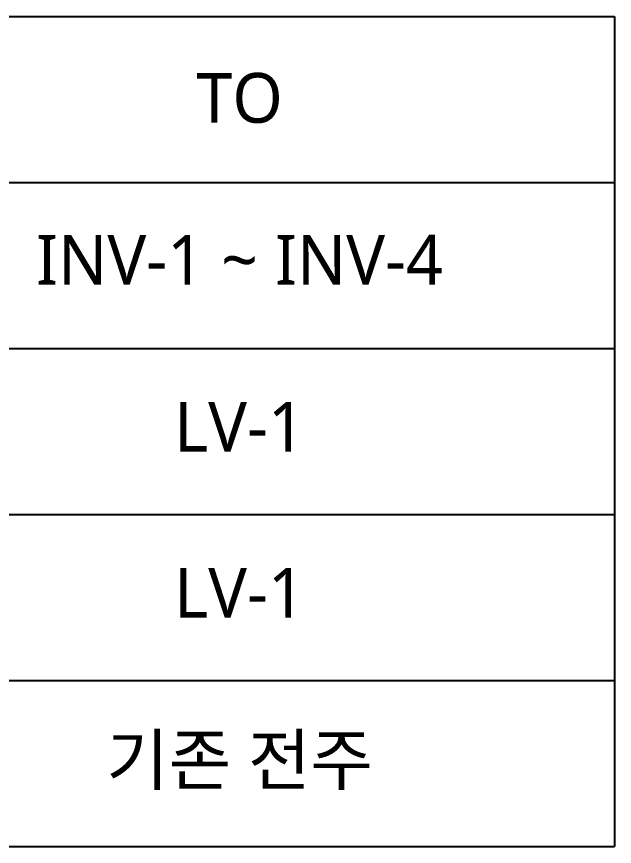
# Model space of a CAD drawing. Header units: millimetres. Extents: x 10297564 to 11610295, y -9287743 to -8409454.
# Drawn here: x 10496459 to 10501265, y -8789065 to -8782393 of the extents above; entities that cross this region are included whole.
import ezdxf
from ezdxf.enums import TextEntityAlignment as Align

# ---------------------------------------------------------------- set-up
doc = ezdxf.new("R2010")
doc.units = ezdxf.units.MM
doc.header["$LTSCALE"] = 100
doc.layers.add('E-TEXT-BOX', color=7, linetype='Continuous')
doc.layers.add('text', color=7, linetype='Continuous')
doc.styles.add('MG', font='malgun.ttf')

msp = doc.modelspace()

# ---------------------------------------------------------------- linework, layer by layer
at = {"layer": 'E-TEXT-BOX', "color": 1}
for p, q in [((10471639.2, -8782393), (10501264.7, -8782393)), ((10501264.7, -8782393), (10501264.7, -8789065.2)), ((10501264.7, -8782393), (10501264.7, -8789065.2)), ((10471639.2, -8783727.4), (10501264.7, -8783727.4)), ((10471639.2, -8785061.9), (10501264.7, -8785061.9)), ((10471639.2, -8786396.3), (10501264.7, -8786396.3)), ((10471639.2, -8787730.8), (10501264.7, -8787730.8)), ((10471639.2, -8787730.8), (10501264.7, -8787730.8)), ((10471639.2, -8789065.2), (10501264.7, -8789065.2))]:
    msp.add_line(p, q, dxfattribs=at)

# ---------------------------------------------------------------- texts
at = {"layer": 'text', "style": 'MG'}
for s, p in [('TO', (10498251.3, -8783046.8)), ('INV-1 ~ INV-4', (10498251.3, -8784348.7)), ('LV-1', (10498251.3, -8785691.3)), ('LV-1', (10498251.3, -8787025.7)), ('기존 전주', (10498251.3, -8788369))]:
    msp.add_text(s, height=400, dxfattribs=at).set_placement(p, align=Align.MIDDLE_CENTER)

doc.saveas('drawing.dxf')
